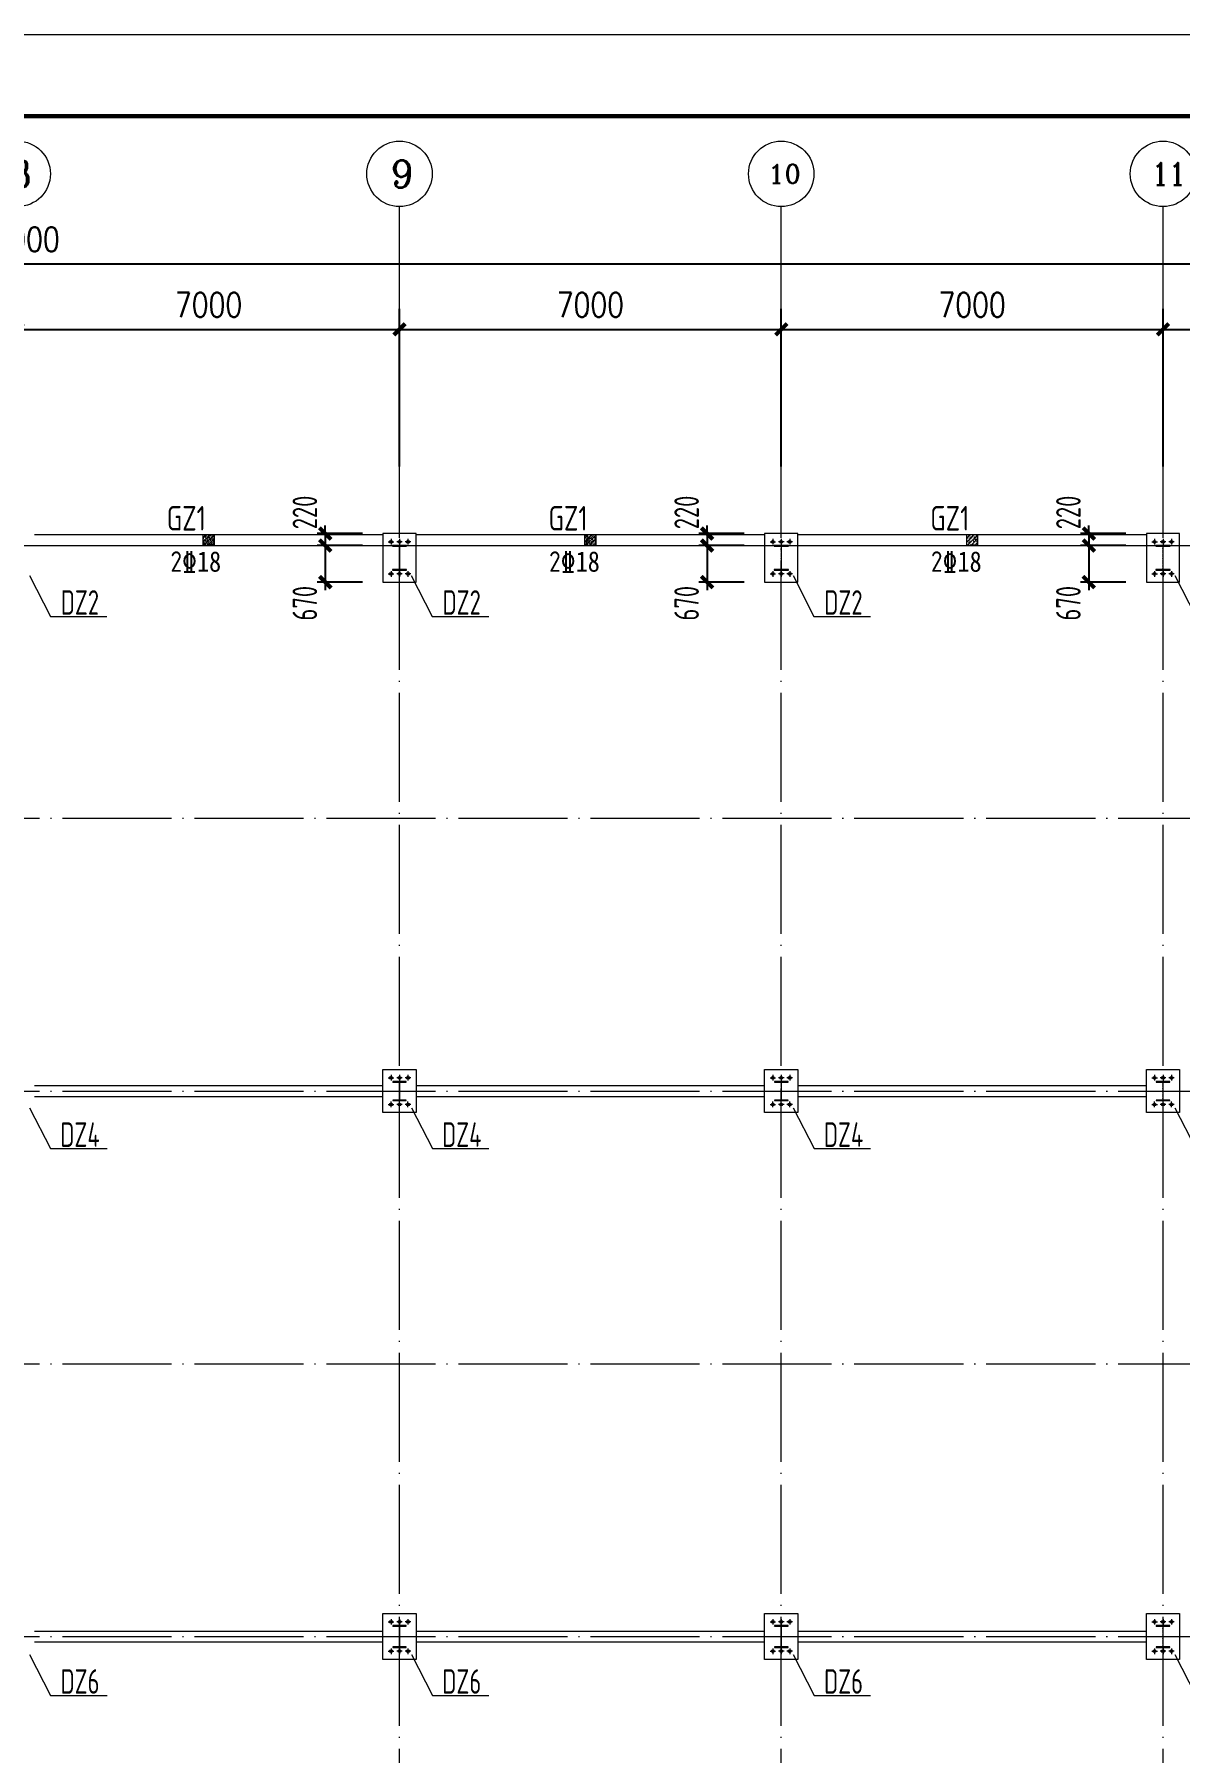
# Model space of a CAD drawing. Header units: millimetres. Extents: x 19781 to 898973, y -947928 to -267362.
# Drawn here: x 222047 to 243047, y -353190 to -321690 of the extents above; entities that cross this region are included whole.
import ezdxf
from ezdxf.enums import TextEntityAlignment as Align

# ---------------------------------------------------------------- set-up
doc = ezdxf.new("R2010")
doc.units = ezdxf.units.MM
doc.header["$LTSCALE"] = 100
doc.linetypes.add('CENTERX2', pattern=[101.599999, 63.5, -12.7, 12.7, -12.7])
doc.linetypes.add('DOTE', pattern=[2.42, 2, -0.2, 0.02, -0.2])
doc.layers.get('0').update_dxf_attribs({"lineweight": 18})
for name, color, linetype, lineweight in [('10', 7, 'Continuous', 18), ('1000', 2, 'Continuous', 18), ('11000', 4, 'Continuous', 18), ('AXIS', 3, 'Continuous', 18), ('AXIS_TEXT', 7, 'Continuous', 18), ('BORDER', 7, 'Continuous', 18), ('DIM', 3, 'Continuous', 18), ('DOTE', 1, 'DOTE', 18), ('HATCH', 254, 'Continuous', 18), ('HIDE_BEAMDIMMASS', 2, 'Continuous', 18), ('S_BEAM', 4, 'Continuous', 18), ('S_BEAMDIMLOCAL', 7, 'Continuous', 18), ('数字', 3, 'Continuous', 20), ('柱', 2, 'Continuous', 18), ('轴线', 1, 'CENTERX2', 13), ('钢柱', 4, 'Continuous', 20)]:
    doc.layers.add(name, color=color, linetype=linetype, lineweight=lineweight)
doc.styles.add('_TCH_AXIS', font='complex.shx', dxfattribs={"bigfont": 'gbcbig.shx'})
doc.styles.add('COMPLEX', font='complex.shx', dxfattribs={"bigfont": 'gbcbig.shx'})
doc.styles.add('dim_font', font='simplex.shx', dxfattribs={"width": 0.8, "bigfont": 'gbcbig.shx'})
doc.styles.get("Standard").update_dxf_attribs({"font": 'tssdeng.shx', "bigfont": 'hztxt.shx'})
doc.styles.add('TSSD_REIN', font='tssdeng.shx', dxfattribs={"width": 0.7, "bigfont": 'hztxt.shx'})
doc.dimstyles.new('DIMN150', dxfattribs={"dimscale": 1.5, "dimtxt": 300, "dimasz": 1, "dimexe": 250, "dimexo": 300, "dimgap": 150, "dimtad": 1, "dimdec": 0, "dimzin": 0, "dimdsep": 46, "dimtxsty": 'dim_font', "dimblk": '_CAXARROW', "dimcen": 0.09, "dimdle": 2, "dimclrt": 7, "dimadec": 0, "dimazin": 0, "dimtfac": 1, "dimtdec": 0, "dimtix": 1, "dimtmove": 2, "dimatfit": 3, "dimfxl": 1, "dimtolj": 1, "dimtzin": 0, "dimarcsym": 0})
doc.dimstyles.new('TSSD_100_100', dxfattribs={"dimtxt": 300, "dimasz": 100, "dimexe": 100, "dimexo": 250, "dimgap": 100, "dimtad": 1, "dimdec": 0, "dimzin": 0, "dimdsep": 46, "dimtxsty": 'TSSD_REIN', "dimblk": 'ARCHTICK', "dimcen": 0, "dimdle": 100, "dimclrt": 7, "dimadec": 0, "dimazin": 0, "dimtfac": 1, "dimtdec": 0, "dimtix": 1, "dimtmove": 2, "dimatfit": 3, "dimfxl": 1, "dimtolj": 1, "dimtzin": 0, "dimarcsym": 0})
pattern_1 = [(45, (0, 0), (-7.07106781, 7.07106781), []), (45, (0, 2.5), (-7.07106781, 7.07106781), [])]
pattern_2 = [(45, (0, 0), (-7.0710678, 7.0710678), []), (45, (0, 2.5), (-7.0710678, 7.0710678), [])]
pattern_3 = [(50, (0, 0), (-18.634971, 69.5466595), [7.5, -82.5]), (355, (0, 0), (26.726018, 71.667073), [6, -66]), (100.4514, (5.98, -0.52), (-78.641672, 43.76628), [6.374019, -70.114211]), (46.1842, (0, 20), (-20.948094, 105.948937), [11.25, -123.75]), (96.6356, (8.89, 18.62), (-113.332098, 73.354178), [9.56103, -105.1713]), (351.1842, (0, 20), (93.466195, 97.41186), [9, -99]), (21, (10, 15), (17.4183765, 69.861292), [7.5, -82.5]), (326, (10, 15), (58.119989, 49.724404), [6, -66]), (71.4514, (14.974, 11.645), (-47.563243, 76.40509), [6.374019, -70.114211]), (37.5, (0, 0), (1.2159855, 33.2893854), [0.01, -65.2, 0.01, -67, 0.01, -66.25]), (7.5, (0, 0), (26.3069537, 39.4411712), [0.01, -38.2, 0.01, -63.7, 0.01, -25.25]), (327.5, (-22.3, 0), (53.3822436, -2.2554872), [0.01, -25, 0.01, -78, 0.01, -103.5]), (317.5, (-32.3, 0), (58.318617, 10.010498), [0.01, -32.5, 0.01, -51.8, 0.01, -73.5]), (45, (0, 0), (-35.355339, 35.355339), [])]

# ---------------------------------------------------------------- blocks, each defined once
blk = doc.blocks.new('_DIMX')
blk.add_line((-150, 0), (150, 0))
blk.add_lwpolyline([(-70, -70, 50, 50, 0), (70, 70, 50, 50, 0)], format="xyseb")
blk = doc.blocks.new('*X441')
at = {"layer": 'AXIS', "color": 0, "lineweight": -2, "transparency": 16777216}
for p, q in [((221742, -329612), (221742, -326723)), ((228742, -329612), (228742, -326723)), ((221744, -327098), (228741, -327098))]:
    blk.add_line(p, q, dxfattribs=at)
at = {"layer": 'AXIS', "color": 0, "lineweight": -2, "transparency": 16777216, "xscale": 1.5, "yscale": 1.5, "zscale": 1.5, "rotation": 180}
blk.add_blockref('_DIMX', (221742, -327098), dxfattribs=at)
at = {"layer": 'AXIS', "color": 0, "lineweight": -2, "transparency": 16777216, "xscale": 1.5, "yscale": 1.5, "zscale": 1.5}
blk.add_blockref('_DIMX', (228742, -327098), dxfattribs=at)
at = {"layer": 'AXIS', "color": 7, "transparency": 16777216, "insert": (225242, -326648), "char_height": 450, "width": 3805.71, "attachment_point": 5, "style": 'dim_font'}
blk.add_mtext('7000', dxfattribs=at)
blk = doc.blocks.new('_CAXARROW')
blk.add_hatch(color=0).paths.add_polyline_path([(0, 0), (-1, 0.125), (-1, -0.125)], flags=0)
blk = doc.blocks.new('*X442')
at = {"layer": 'AXIS', "color": 0, "lineweight": -2, "transparency": 16777216}
for p, q in [((228742, -329612), (228742, -326723)), ((235742, -329612), (235742, -326723)), ((228744, -327098), (235741, -327098))]:
    blk.add_line(p, q, dxfattribs=at)
at = {"layer": 'AXIS', "color": 0, "lineweight": -2, "transparency": 16777216, "xscale": 1.5, "yscale": 1.5, "zscale": 1.5, "rotation": 180}
blk.add_blockref('_DIMX', (228742, -327098), dxfattribs=at)
at = {"layer": 'AXIS', "color": 0, "lineweight": -2, "transparency": 16777216, "xscale": 1.5, "yscale": 1.5, "zscale": 1.5}
blk.add_blockref('_DIMX', (235742, -327098), dxfattribs=at)
at = {"layer": 'AXIS', "color": 7, "transparency": 16777216, "insert": (232242, -326648), "char_height": 450, "width": 3805.71, "attachment_point": 5, "style": 'dim_font'}
blk.add_mtext('7000', dxfattribs=at)
blk = doc.blocks.new('*X443')
at = {"layer": 'AXIS', "color": 0, "lineweight": -2, "transparency": 16777216}
for p, q in [((235742, -329612), (235742, -326723)), ((242742, -329612), (242742, -326723)), ((235744, -327098), (242741, -327098))]:
    blk.add_line(p, q, dxfattribs=at)
at = {"layer": 'AXIS', "color": 0, "lineweight": -2, "transparency": 16777216, "xscale": 1.5, "yscale": 1.5, "zscale": 1.5, "rotation": 180}
blk.add_blockref('_DIMX', (235742, -327098), dxfattribs=at)
at = {"layer": 'AXIS', "color": 0, "lineweight": -2, "transparency": 16777216, "xscale": 1.5, "yscale": 1.5, "zscale": 1.5}
blk.add_blockref('_DIMX', (242742, -327098), dxfattribs=at)
at = {"layer": 'AXIS', "color": 7, "transparency": 16777216, "insert": (239242, -326648), "char_height": 450, "width": 3805.71, "attachment_point": 5, "style": 'dim_font'}
blk.add_mtext('7000', dxfattribs=at)
blk = doc.blocks.new('*X444')
at = {"layer": 'AXIS', "color": 0, "lineweight": -2, "transparency": 16777216}
for p, q in [((242742, -329612), (242742, -326723)), ((249742, -329612), (249742, -326723)), ((242744, -327098), (249741, -327098))]:
    blk.add_line(p, q, dxfattribs=at)
at = {"layer": 'AXIS', "color": 0, "lineweight": -2, "transparency": 16777216, "xscale": 1.5, "yscale": 1.5, "zscale": 1.5, "rotation": 180}
blk.add_blockref('_DIMX', (242742, -327098), dxfattribs=at)
at = {"layer": 'AXIS', "color": 0, "lineweight": -2, "transparency": 16777216, "xscale": 1.5, "yscale": 1.5, "zscale": 1.5}
blk.add_blockref('_DIMX', (249742, -327098), dxfattribs=at)
at = {"layer": 'AXIS', "color": 7, "transparency": 16777216, "insert": (246242, -326648), "char_height": 450, "width": 3805.71, "attachment_point": 5, "style": 'dim_font'}
blk.add_mtext('7000', dxfattribs=at)
blk = doc.blocks.new('_AXISO')
blk.add_circle((0, 0), 0.5)
at = {"layer": 'AXIS_TEXT', "style": 'COMPLEX', "width": 1.04167}
blk.add_attdef('A', (-0.25, -0.28), '', height=0.56, dxfattribs=at)
blk = doc.blocks.new('*X449')
at = {"layer": 'AXIS', "color": 0, "lineweight": -2, "transparency": 16777216}
for p, q in [((172742, -329312), (172742, -325523)), ((270742, -329312), (270742, -325523)), ((172744, -325898), (270741, -325898))]:
    blk.add_line(p, q, dxfattribs=at)
at = {"layer": 'AXIS', "color": 0, "lineweight": -2, "transparency": 16777216, "xscale": 1.5, "yscale": 1.5, "zscale": 1.5, "rotation": 180}
blk.add_blockref('_DIMX', (172742, -325898), dxfattribs=at)
at = {"layer": 'AXIS', "color": 0, "lineweight": -2, "transparency": 16777216, "xscale": 1.5, "yscale": 1.5, "zscale": 1.5}
blk.add_blockref('_DIMX', (270742, -325898), dxfattribs=at)
at = {"layer": 'AXIS', "color": 7, "transparency": 16777216, "insert": (221742, -325448), "char_height": 450, "width": 4834.29, "attachment_point": 5, "style": 'dim_font'}
blk.add_mtext('98000', dxfattribs=at)
blk = doc.blocks.new('_ArchTick_0')
at = {"color": 0, "linetype": 'ByBlock'}
blk.add_lwpolyline([(-0.71, -0.71, 0.5, 0.5, 0), (0.71, 0.71, 0.5, 0.5, 0)], format="xyseb", dxfattribs=at)
blk = doc.blocks.new('*X976')
at = {"layer": 'DIM', "color": 0, "lineweight": -2, "ltscale": 100, "transparency": 16777216}
for p, q in [((228062, -331062), (227232, -331062)), ((227382, -330912), (227382, -331882)), ((228062, -331732), (227232, -331732))]:
    blk.add_line(p, q, dxfattribs=at)
at = {"layer": 'DIM', "color": 0, "lineweight": -2, "ltscale": 100, "transparency": 16777216, "xscale": 150, "yscale": 150, "zscale": 150}
for p, rotation in [((227382, -331062), 90), ((227382, -331732), 270)]:
    blk.add_blockref('_ArchTick_0', p, dxfattribs=dict(at, rotation=rotation))
at = {"layer": 'DIM', "color": 7, "ltscale": 100, "transparency": 16777216, "insert": (227007, -332119), "char_height": 450, "width": 2385, "attachment_point": 5, "rotation": 90, "style": 'TSSD_REIN'}
blk.add_mtext('670', dxfattribs=at)
blk = doc.blocks.new('_ARCHTICK')
at = {"color": 0, "linetype": 'ByBlock', "const_width": 0.5}
blk.add_lwpolyline([(-0.5, -0.5), (0.5, 0.5)], dxfattribs=at)
blk = doc.blocks.new('*X977')
at = {"layer": 'DIM', "color": 0, "lineweight": -2, "ltscale": 100, "transparency": 16777216}
for p, q in [((227382, -330842), (227382, -330692)), ((228062, -330842), (227232, -330842)), ((228062, -331062), (227232, -331062)), ((227382, -330842), (227382, -331062)), ((227382, -331062), (227382, -331212))]:
    blk.add_line(p, q, dxfattribs=at)
at = {"layer": 'DIM', "color": 0, "lineweight": -2, "ltscale": 100, "transparency": 16777216, "xscale": 150, "yscale": 150, "zscale": 150}
for p, rotation in [((227382, -330842), 270), ((227382, -331062), 90)]:
    blk.add_blockref('_ArchTick_0', p, dxfattribs=dict(at, rotation=rotation))
at = {"layer": 'DIM', "color": 7, "ltscale": 100, "transparency": 16777216, "insert": (227007, -330455), "char_height": 450, "width": 2430, "attachment_point": 5, "rotation": 90, "style": 'TSSD_REIN'}
blk.add_mtext('220', dxfattribs=at)
blk = doc.blocks.new('*X980')
at = {"layer": 'DIM', "color": 0, "lineweight": -2, "ltscale": 100, "transparency": 16777216}
for p, q in [((235062, -331062), (234232, -331062)), ((234382, -330912), (234382, -331882)), ((235062, -331732), (234232, -331732))]:
    blk.add_line(p, q, dxfattribs=at)
at = {"layer": 'DIM', "color": 0, "lineweight": -2, "ltscale": 100, "transparency": 16777216, "xscale": 150, "yscale": 150, "zscale": 150}
for p, rotation in [((234382, -331062), 90), ((234382, -331732), 270)]:
    blk.add_blockref('_ArchTick_0', p, dxfattribs=dict(at, rotation=rotation))
at = {"layer": 'DIM', "color": 7, "ltscale": 100, "transparency": 16777216, "insert": (234007, -332119), "char_height": 450, "width": 2385, "attachment_point": 5, "rotation": 90, "style": 'TSSD_REIN'}
blk.add_mtext('670', dxfattribs=at)
blk = doc.blocks.new('*X981')
at = {"layer": 'DIM', "color": 0, "lineweight": -2, "ltscale": 100, "transparency": 16777216}
for p, q in [((234382, -330842), (234382, -330692)), ((235062, -330842), (234232, -330842)), ((235062, -331062), (234232, -331062)), ((234382, -330842), (234382, -331062)), ((234382, -331062), (234382, -331212))]:
    blk.add_line(p, q, dxfattribs=at)
at = {"layer": 'DIM', "color": 0, "lineweight": -2, "ltscale": 100, "transparency": 16777216, "xscale": 150, "yscale": 150, "zscale": 150}
for p, rotation in [((234382, -330842), 270), ((234382, -331062), 90)]:
    blk.add_blockref('_ArchTick_0', p, dxfattribs=dict(at, rotation=rotation))
at = {"layer": 'DIM', "color": 7, "ltscale": 100, "transparency": 16777216, "insert": (234007, -330455), "char_height": 450, "width": 2430, "attachment_point": 5, "rotation": 90, "style": 'TSSD_REIN'}
blk.add_mtext('220', dxfattribs=at)
blk = doc.blocks.new('*X984')
at = {"layer": 'DIM', "color": 0, "lineweight": -2, "ltscale": 100, "transparency": 16777216}
for p, q in [((242062, -331062), (241232, -331062)), ((241382, -330912), (241382, -331882)), ((242062, -331732), (241232, -331732))]:
    blk.add_line(p, q, dxfattribs=at)
at = {"layer": 'DIM', "color": 0, "lineweight": -2, "ltscale": 100, "transparency": 16777216, "xscale": 150, "yscale": 150, "zscale": 150}
for p, rotation in [((241382, -331062), 90), ((241382, -331732), 270)]:
    blk.add_blockref('_ArchTick_0', p, dxfattribs=dict(at, rotation=rotation))
at = {"layer": 'DIM', "color": 7, "ltscale": 100, "transparency": 16777216, "insert": (241007, -332119), "char_height": 450, "width": 2385, "attachment_point": 5, "rotation": 90, "style": 'TSSD_REIN'}
blk.add_mtext('670', dxfattribs=at)
blk = doc.blocks.new('*X985')
at = {"layer": 'DIM', "color": 0, "lineweight": -2, "ltscale": 100, "transparency": 16777216}
for p, q in [((241382, -330842), (241382, -330692)), ((242062, -330842), (241232, -330842)), ((242062, -331062), (241232, -331062)), ((241382, -330842), (241382, -331062)), ((241382, -331062), (241382, -331212))]:
    blk.add_line(p, q, dxfattribs=at)
at = {"layer": 'DIM', "color": 0, "lineweight": -2, "ltscale": 100, "transparency": 16777216, "xscale": 150, "yscale": 150, "zscale": 150}
for p, rotation in [((241382, -330842), 270), ((241382, -331062), 90)]:
    blk.add_blockref('_ArchTick_0', p, dxfattribs=dict(at, rotation=rotation))
at = {"layer": 'DIM', "color": 7, "ltscale": 100, "transparency": 16777216, "insert": (241007, -330455), "char_height": 450, "width": 2430, "attachment_point": 5, "rotation": 90, "style": 'TSSD_REIN'}
blk.add_mtext('220', dxfattribs=at)

msp = doc.modelspace()

# ---------------------------------------------------------------- hatches: boundary and pattern name
h = msp.add_hatch(color=256)
edge = h.paths.add_edge_path(flags=0)
edge.add_arc((228587, -330992), 26, 0, 360)
h = msp.add_hatch(color=256)
edge = h.paths.add_edge_path(flags=0)
edge.add_arc((228742, -330992), 26, 0, 360)
h = msp.add_hatch(color=256)
edge = h.paths.add_edge_path(flags=0)
edge.add_arc((228897, -330992), 26, 0, 360)
h = msp.add_hatch(color=256)
edge = h.paths.add_edge_path(flags=0)
edge.add_arc((235587, -330992), 26, 0, 360)
h = msp.add_hatch(color=256)
edge = h.paths.add_edge_path(flags=0)
edge.add_arc((235742, -330992), 26, 0, 360)
h = msp.add_hatch(color=256)
edge = h.paths.add_edge_path(flags=0)
edge.add_arc((235897, -330992), 26, 0, 360)
h = msp.add_hatch(color=256)
edge = h.paths.add_edge_path(flags=0)
edge.add_arc((242587, -330992), 26, 0, 360)
h = msp.add_hatch(color=256)
edge = h.paths.add_edge_path(flags=0)
edge.add_arc((242742, -330992), 26, 0, 360)
h = msp.add_hatch(color=256)
edge = h.paths.add_edge_path(flags=0)
edge.add_arc((242897, -330992), 26, 0, 360)
h = msp.add_hatch(color=256)
edge = h.paths.add_edge_path(flags=0)
edge.add_arc((228587, -331582), 26, 0, 360)
h = msp.add_hatch(color=256)
edge = h.paths.add_edge_path(flags=0)
edge.add_arc((228742, -331582), 26, 0, 360)
h = msp.add_hatch(color=256)
edge = h.paths.add_edge_path(flags=0)
edge.add_arc((228897, -331582), 26, 0, 360)
h = msp.add_hatch(color=256)
edge = h.paths.add_edge_path(flags=0)
edge.add_arc((235587, -331582), 26, 0, 360)
h = msp.add_hatch(color=256)
edge = h.paths.add_edge_path(flags=0)
edge.add_arc((235742, -331582), 26, 0, 360)
h = msp.add_hatch(color=256)
edge = h.paths.add_edge_path(flags=0)
edge.add_arc((235897, -331582), 26, 0, 360)
h = msp.add_hatch(color=256)
edge = h.paths.add_edge_path(flags=0)
edge.add_arc((242587, -331582), 26, 0, 360)
h = msp.add_hatch(color=256)
edge = h.paths.add_edge_path(flags=0)
edge.add_arc((242742, -331582), 26, 0, 360)
h = msp.add_hatch(color=256)
edge = h.paths.add_edge_path(flags=0)
edge.add_arc((242897, -331582), 26, 0, 360)
h = msp.add_hatch(color=256)
edge = h.paths.add_edge_path(flags=0)
edge.add_arc((228587, -340817), 26, 0, 360)
h = msp.add_hatch(color=256)
edge = h.paths.add_edge_path(flags=0)
edge.add_arc((228742, -340817), 26, 0, 360)
h = msp.add_hatch(color=256)
edge = h.paths.add_edge_path(flags=0)
edge.add_arc((228897, -340817), 26, 0, 360)
h = msp.add_hatch(color=256)
edge = h.paths.add_edge_path(flags=0)
edge.add_arc((235587, -340817), 26, 0, 360)
h = msp.add_hatch(color=256)
edge = h.paths.add_edge_path(flags=0)
edge.add_arc((235742, -340817), 26, 0, 360)
h = msp.add_hatch(color=256)
edge = h.paths.add_edge_path(flags=0)
edge.add_arc((235897, -340817), 26, 0, 360)
h = msp.add_hatch(color=256)
edge = h.paths.add_edge_path(flags=0)
edge.add_arc((242587, -340817), 26, 0, 360)
h = msp.add_hatch(color=256)
edge = h.paths.add_edge_path(flags=0)
edge.add_arc((242742, -340817), 26, 0, 360)
h = msp.add_hatch(color=256)
edge = h.paths.add_edge_path(flags=0)
edge.add_arc((242897, -340817), 26, 0, 360)
h = msp.add_hatch(color=256)
edge = h.paths.add_edge_path(flags=0)
edge.add_arc((228587, -341307), 26, 0, 360)
h = msp.add_hatch(color=256)
edge = h.paths.add_edge_path(flags=0)
edge.add_arc((228742, -341307), 26, 0, 360)
h = msp.add_hatch(color=256)
edge = h.paths.add_edge_path(flags=0)
edge.add_arc((228897, -341307), 26, 0, 360)
h = msp.add_hatch(color=256)
edge = h.paths.add_edge_path(flags=0)
edge.add_arc((235587, -341307), 26, 0, 360)
h = msp.add_hatch(color=256)
edge = h.paths.add_edge_path(flags=0)
edge.add_arc((235742, -341307), 26, 0, 360)
h = msp.add_hatch(color=256)
edge = h.paths.add_edge_path(flags=0)
edge.add_arc((235897, -341307), 26, 0, 360)
h = msp.add_hatch(color=256)
edge = h.paths.add_edge_path(flags=0)
edge.add_arc((242587, -341307), 26, 0, 360)
h = msp.add_hatch(color=256)
edge = h.paths.add_edge_path(flags=0)
edge.add_arc((242742, -341307), 26, 0, 360)
h = msp.add_hatch(color=256)
edge = h.paths.add_edge_path(flags=0)
edge.add_arc((242897, -341307), 26, 0, 360)
h = msp.add_hatch(color=256)
edge = h.paths.add_edge_path(flags=0)
edge.add_arc((228587, -350792), 26, 0, 360)
h = msp.add_hatch(color=256)
edge = h.paths.add_edge_path(flags=0)
edge.add_arc((228742, -350792), 26, 0, 360)
h = msp.add_hatch(color=256)
edge = h.paths.add_edge_path(flags=0)
edge.add_arc((228897, -350792), 26, 0, 360)
h = msp.add_hatch(color=256)
edge = h.paths.add_edge_path(flags=0)
edge.add_arc((235587, -350792), 26, 0, 360)
h = msp.add_hatch(color=256)
edge = h.paths.add_edge_path(flags=0)
edge.add_arc((235742, -350792), 26, 0, 360)
h = msp.add_hatch(color=256)
edge = h.paths.add_edge_path(flags=0)
edge.add_arc((235897, -350792), 26, 0, 360)
h = msp.add_hatch(color=256)
edge = h.paths.add_edge_path(flags=0)
edge.add_arc((242587, -350792), 26, 0, 360)
h = msp.add_hatch(color=256)
edge = h.paths.add_edge_path(flags=0)
edge.add_arc((242742, -350792), 26, 0, 360)
h = msp.add_hatch(color=256)
edge = h.paths.add_edge_path(flags=0)
edge.add_arc((242897, -350792), 26, 0, 360)
h = msp.add_hatch(color=256)
edge = h.paths.add_edge_path(flags=0)
edge.add_arc((228587, -351332), 26, 0, 360)
h = msp.add_hatch(color=256)
edge = h.paths.add_edge_path(flags=0)
edge.add_arc((228742, -351332), 26, 0, 360)
h = msp.add_hatch(color=256)
edge = h.paths.add_edge_path(flags=0)
edge.add_arc((228897, -351332), 26, 0, 360)
h = msp.add_hatch(color=256)
edge = h.paths.add_edge_path(flags=0)
edge.add_arc((235587, -351332), 26, 0, 360)
h = msp.add_hatch(color=256)
edge = h.paths.add_edge_path(flags=0)
edge.add_arc((235742, -351332), 26, 0, 360)
h = msp.add_hatch(color=256)
edge = h.paths.add_edge_path(flags=0)
edge.add_arc((235897, -351332), 26, 0, 360)
h = msp.add_hatch(color=256)
edge = h.paths.add_edge_path(flags=0)
edge.add_arc((242587, -351332), 26, 0, 360)
h = msp.add_hatch(color=256)
edge = h.paths.add_edge_path(flags=0)
edge.add_arc((242742, -351332), 26, 0, 360)
h = msp.add_hatch(color=256)
edge = h.paths.add_edge_path(flags=0)
edge.add_arc((242897, -351332), 26, 0, 360)
at = {"layer": '10', "ltscale": 100}
h = msp.add_hatch(dxfattribs=at)
h.set_pattern_fill('金属', color=256, style=0, pattern_type=0)
h.set_pattern_definition(pattern_1)
h.paths.add_polyline_path([(228746, -331074), (228872, -331074), (228872, -331062), (228612, -331062), (228612, -331074), (228738, -331074), (228738, -331500), (228612, -331500), (228612, -331512), (228872, -331512), (228872, -331500), (228746, -331500)], flags=0)
h = msp.add_hatch(dxfattribs=at)
h.set_pattern_fill('金属', color=256, style=0, pattern_type=0)
h.set_pattern_definition(pattern_1)
h.paths.add_polyline_path([(235746, -331074), (235872, -331074), (235872, -331062), (235612, -331062), (235612, -331074), (235738, -331074), (235738, -331500), (235612, -331500), (235612, -331512), (235872, -331512), (235872, -331500), (235746, -331500)], flags=0)
h = msp.add_hatch(dxfattribs=at)
h.set_pattern_fill('金属', color=256, style=0, pattern_type=0)
h.set_pattern_definition(pattern_1)
h.paths.add_polyline_path([(242746, -331074), (242872, -331074), (242872, -331062), (242612, -331062), (242612, -331074), (242738, -331074), (242738, -331500), (242612, -331500), (242612, -331512), (242872, -331512), (242872, -331500), (242746, -331500)], flags=0)
h = msp.add_hatch(dxfattribs=at)
h.set_pattern_fill('金属', color=256, style=0, pattern_type=0)
h.set_pattern_definition(pattern_2)
h.paths.add_polyline_path([(228746, -340897), (228867, -340897), (228867, -340887), (228617, -340887), (228617, -340897), (228738, -340897), (228738, -341227), (228617, -341227), (228617, -341237), (228867, -341237), (228867, -341227), (228746, -341227)], flags=0)
h = msp.add_hatch(dxfattribs=at)
h.set_pattern_fill('金属', color=256, style=0, pattern_type=0)
h.set_pattern_definition(pattern_2)
h.paths.add_polyline_path([(235746, -340897), (235867, -340897), (235867, -340887), (235617, -340887), (235617, -340897), (235738, -340897), (235738, -341227), (235617, -341227), (235617, -341237), (235867, -341237), (235867, -341227), (235746, -341227)], flags=0)
h = msp.add_hatch(dxfattribs=at)
h.set_pattern_fill('金属', color=256, style=0, pattern_type=0)
h.set_pattern_definition(pattern_2)
h.paths.add_polyline_path([(242746, -340897), (242867, -340897), (242867, -340887), (242617, -340887), (242617, -340897), (242738, -340897), (242738, -341227), (242617, -341227), (242617, -341237), (242867, -341237), (242867, -341227), (242746, -341227)], flags=0)
h = msp.add_hatch(dxfattribs=at)
h.set_pattern_fill('金属', color=256, style=0, pattern_type=0)
h.set_pattern_definition(pattern_1)
h.paths.add_polyline_path([(228746, -350874), (228867, -350874), (228867, -350862), (228617, -350862), (228617, -350874), (228738, -350874), (228738, -351250), (228617, -351250), (228617, -351262), (228867, -351262), (228867, -351250), (228746, -351250)], flags=0)
h = msp.add_hatch(dxfattribs=at)
h.set_pattern_fill('金属', color=256, style=0, pattern_type=0)
h.set_pattern_definition(pattern_1)
h.paths.add_polyline_path([(235746, -350874), (235867, -350874), (235867, -350862), (235617, -350862), (235617, -350874), (235738, -350874), (235738, -351250), (235617, -351250), (235617, -351262), (235867, -351262), (235867, -351250), (235746, -351250)], flags=0)
h = msp.add_hatch(dxfattribs=at)
h.set_pattern_fill('金属', color=256, style=0, pattern_type=0)
h.set_pattern_definition(pattern_1)
h.paths.add_polyline_path([(242746, -350874), (242867, -350874), (242867, -350862), (242617, -350862), (242617, -350874), (242738, -350874), (242738, -351250), (242617, -351250), (242617, -351262), (242867, -351262), (242867, -351250), (242746, -351250)], flags=0)
at = {"layer": 'HATCH', "ltscale": 100}
h = msp.add_hatch(dxfattribs=at)
h.set_pattern_fill('ARMORED', color=256, style=0, pattern_type=0)
h.set_pattern_definition([(50, (0, 0), (-18.634971, 69.5466595), [7.5, -82.5]), (355, (0, 0), (26.726018, 71.667073), [6, -66]), (100.4514, (5.98, -0.52), (-78.641672, 43.76628), [6.374019, -70.114211]), (46.1842, (0, 20), (-20.948094, 105.948937), [11.25, -123.75]), (96.6356, (8.89, 18.62), (-113.332098, 73.354178), [9.56103, -105.1713]), (351.1842, (0, 20), (93.466195, 97.41186), [9, -99]), (21, (10, 15), (17.4183765, 69.861292), [7.5, -82.5]), (326, (10, 15), (58.119989, 49.724404), [6, -66]), (71.4514, (14.974, 11.645), (-47.563243, 76.40509), [6.374019, -70.114211]), (37.5, (0, 0), (1.2159855, 33.2893854), [0.01, -65.2, 0.01, -67, 0.01, -66.25]), (7.5, (0, 0), (26.3069537, 39.4411712), [0.01, -38.2, 0.01, -63.7, 0.01, -25.25]), (327.5, (-22.3, 0), (53.3822436, -2.2554872), [0.01, -25, 0.01, -78, 0.01, -103.5]), (317.5, (-32.3, 0), (58.318617, 10.010498), [0.01, -32.5, 0.01, -51.8, 0.01, -73.5]), (45, (0, 0), (-35.355339, 35.355339), [])])
h.paths.add_polyline_path([(225342, -330862), (225342, -331062), (225142, -331062), (225142, -330862)], flags=0)
h = msp.add_hatch(dxfattribs=at)
h.set_pattern_fill('ARMORED', color=256, style=0, pattern_type=0)
h.set_pattern_definition(pattern_3)
h.paths.add_polyline_path([(232342, -330862), (232342, -331062), (232142, -331062), (232142, -330862)], flags=0)
h = msp.add_hatch(dxfattribs=at)
h.set_pattern_fill('ARMORED', color=256, style=0, pattern_type=0)
h.set_pattern_definition(pattern_3)
h.paths.add_polyline_path([(239342, -330862), (239342, -331062), (239142, -331062), (239142, -330862)], flags=0)

# ---------------------------------------------------------------- linework, layer by layer
at = {"layer": '1000', "ltscale": 100}
for points in [[(229047, -330842), (228437, -330842), (228437, -331732), (229047, -331732)], [(236047, -330842), (235437, -330842), (235437, -331732), (236047, -331732)], [(243047, -330842), (242437, -330842), (242437, -331732), (243047, -331732)], [(228437, -341457), (228437, -340667), (229047, -340667), (229047, -341457)], [(235437, -341457), (235437, -340667), (236047, -340667), (236047, -341457)], [(242437, -341457), (242437, -340667), (243047, -340667), (243047, -341457)], [(228437, -350642), (229047, -350642), (229047, -351482), (228437, -351482)], [(235437, -350642), (236047, -350642), (236047, -351482), (235437, -351482)], [(242437, -350642), (243047, -350642), (243047, -351482), (242437, -351482)]]:
    msp.add_lwpolyline(points, close=True, dxfattribs=at)
at = {"layer": '11000'}
for centre in [(228587, -330992), (228742, -330992), (228897, -330992), (235587, -330992), (235742, -330992), (235897, -330992), (242587, -330992), (242742, -330992), (242897, -330992), (228587, -331582), (228742, -331582), (228897, -331582), (235587, -331582), (235742, -331582), (235897, -331582), (242587, -331582), (242742, -331582), (242897, -331582), (228587, -340817), (228742, -340817), (228897, -340817), (235587, -340817), (235742, -340817), (235897, -340817), (242587, -340817), (242742, -340817), (242897, -340817), (228587, -341307), (228742, -341307), (228897, -341307), (235587, -341307), (235742, -341307), (235897, -341307), (242587, -341307), (242742, -341307), (242897, -341307), (228587, -350792), (228742, -350792), (228897, -350792), (235587, -350792), (235742, -350792), (235897, -350792), (242587, -350792), (242742, -350792), (242897, -350792), (228587, -351332), (228742, -351332), (228897, -351332), (235587, -351332), (235742, -351332), (235897, -351332), (242587, -351332), (242742, -351332), (242897, -351332)]:
    msp.add_circle(centre, 26, dxfattribs=at)
at = {"layer": 'AXIS'}
for p, q in [((228742, -330062), (228742, -324848)), ((235742, -330062), (235742, -324848)), ((242742, -330062), (242742, -324848))]:
    msp.add_line(p, q, dxfattribs=at)
at = {"layer": 'BORDER'}
msp.add_lwpolyline([(157416.79, -384690.47), (157416.79, -321690.47), (291066.79, -321690.47), (291066.79, -384690.47)], close=True, dxfattribs=at)
msp.add_lwpolyline([(161166.79, -383190.47, 75, 75, 0), (161166.79, -323190.47, 75, 75, 0), (289566.79, -323190.47, 75, 75, 0), (289566.79, -383190.47, 75, 75, 0)], format="xyseb", close=True, dxfattribs=at)
at = {"layer": 'DOTE', "linetype": 'DOTE', "ltscale": 10}
for p, q in [((228742, -372062), (228742, -330062)), ((235742, -372062), (235742, -330062)), ((242742, -372062), (242742, -330062)), ((171742, -331062), (271742, -331062)), ((171742, -336062), (271742, -336062)), ((171742, -341062), (271742, -341062)), ((171742, -346062), (271742, -346062)), ((171742, -351062), (271742, -351062))]:
    msp.add_line(p, q, dxfattribs=at)
at = {"layer": 'S_BEAM'}
for p, q in [((222047.01, -330862), (228437.01, -330862)), ((222047.01, -331062), (228437.01, -331062)), ((229047.01, -330862), (235437.01, -330862)), ((229047.01, -331062), (235437.01, -331062)), ((236047.01, -330862), (242437.01, -330862)), ((236047.01, -331062), (242437.01, -331062)), ((222047.01, -340962), (228437.01, -340962)), ((229047.01, -340962), (235437.01, -340962)), ((236047.01, -340962), (242437.01, -340962)), ((222047.01, -341162), (228437.01, -341162)), ((229047.01, -341162), (235437.01, -341162)), ((236047.01, -341162), (242437.01, -341162)), ((222047.01, -350962), (228437.01, -350962)), ((222047.01, -351162), (228437.01, -351162)), ((229047.01, -350962), (235437.01, -350962)), ((229047.01, -351162), (235437.01, -351162)), ((236047.01, -350962), (242437.01, -350962)), ((236047.01, -351162), (242437.01, -351162))]:
    msp.add_line(p, q, dxfattribs=at)
at = {"layer": '数字', "ltscale": 100}
for p, q in [((221958, -331613), (222342.43, -332361.58)), ((228958, -331613), (229342.43, -332361.58)), ((235958, -331613), (236342.43, -332361.58)), ((242958, -331613), (243342.43, -332361.58)), ((222342.43, -332361.58), (223378, -332361.58)), ((229342.43, -332361.58), (230378, -332361.58)), ((236342.43, -332361.58), (237378, -332361.58)), ((221960, -341369), (222344.43, -342117.58)), ((228960, -341369), (229344.43, -342117.58)), ((235960, -341369), (236344.43, -342117.58)), ((242960, -341369), (243344.43, -342117.58)), ((222344.43, -342117.58), (223380, -342117.58)), ((229344.43, -342117.58), (230380, -342117.58)), ((236344.43, -342117.58), (237380, -342117.58)), ((221960, -351394), (222344.43, -352142.58)), ((228960, -351394), (229344.43, -352142.58)), ((235960, -351394), (236344.43, -352142.58)), ((242960, -351394), (243344.43, -352142.58)), ((222344.43, -352142.58), (223380, -352142.58)), ((229344.43, -352142.58), (230380, -352142.58)), ((236344.43, -352142.58), (237380, -352142.58))]:
    msp.add_line(p, q, dxfattribs=at)
at = {"layer": '柱'}
for points in [[(225342, -330862), (225342, -331062), (225142, -331062), (225142, -330862)], [(232342, -330862), (232342, -331062), (232142, -331062), (232142, -330862)], [(239342, -330862), (239342, -331062), (239142, -331062), (239142, -330862)]]:
    msp.add_lwpolyline(points, close=True, dxfattribs=at)
at = {"layer": '轴线'}
for p, q in [((228536, -330992), (228638, -330992)), ((228587, -330941), (228587, -331043)), ((228793, -330992), (228691, -330992)), ((228742, -330941), (228742, -331043)), ((228948, -330992), (228846, -330992)), ((228897, -330941), (228897, -331043)), ((235536, -330992), (235638, -330992)), ((235587, -330941), (235587, -331043)), ((235793, -330992), (235691, -330992)), ((235742, -330941), (235742, -331043)), ((235948, -330992), (235846, -330992)), ((235897, -330941), (235897, -331043)), ((242536, -330992), (242638, -330992)), ((242587, -330941), (242587, -331043)), ((242793, -330992), (242691, -330992)), ((242742, -330941), (242742, -331043)), ((242948, -330992), (242846, -330992)), ((242897, -330941), (242897, -331043)), ((228536, -331582), (228638, -331582)), ((228587, -331531), (228587, -331633)), ((228793, -331582), (228691, -331582)), ((228742, -331531), (228742, -331633)), ((228948, -331582), (228846, -331582)), ((228897, -331531), (228897, -331633)), ((235536, -331582), (235638, -331582)), ((235587, -331531), (235587, -331633)), ((235793, -331582), (235691, -331582)), ((235742, -331531), (235742, -331633)), ((235948, -331582), (235846, -331582)), ((235897, -331531), (235897, -331633)), ((242536, -331582), (242638, -331582)), ((242587, -331531), (242587, -331633)), ((242793, -331582), (242691, -331582)), ((242742, -331531), (242742, -331633)), ((242948, -331582), (242846, -331582)), ((242897, -331531), (242897, -331633)), ((228536, -340817), (228638, -340817)), ((228587, -340766), (228587, -340868)), ((228793, -340817), (228691, -340817)), ((228742, -340766), (228742, -340868)), ((228948, -340817), (228846, -340817)), ((228897, -340766), (228897, -340868)), ((235536, -340817), (235638, -340817)), ((235587, -340766), (235587, -340868)), ((235793, -340817), (235691, -340817)), ((235742, -340766), (235742, -340868)), ((235948, -340817), (235846, -340817)), ((235897, -340766), (235897, -340868)), ((242536, -340817), (242638, -340817)), ((242587, -340766), (242587, -340868)), ((242793, -340817), (242691, -340817)), ((242742, -340766), (242742, -340868)), ((242948, -340817), (242846, -340817)), ((242897, -340766), (242897, -340868)), ((228536, -341307), (228638, -341307)), ((228587, -341358), (228587, -341256)), ((228793, -341307), (228691, -341307)), ((228742, -341358), (228742, -341256)), ((228948, -341307), (228846, -341307)), ((228897, -341358), (228897, -341256)), ((235536, -341307), (235638, -341307)), ((235587, -341358), (235587, -341256)), ((235793, -341307), (235691, -341307)), ((235742, -341358), (235742, -341256)), ((235948, -341307), (235846, -341307)), ((235897, -341358), (235897, -341256)), ((242536, -341307), (242638, -341307)), ((242587, -341358), (242587, -341256)), ((242793, -341307), (242691, -341307)), ((242742, -341358), (242742, -341256)), ((242948, -341307), (242846, -341307)), ((242897, -341358), (242897, -341256)), ((228536, -350792), (228638, -350792)), ((228587, -350741), (228587, -350843)), ((228793, -350792), (228691, -350792)), ((228742, -350741), (228742, -350843)), ((228948, -350792), (228846, -350792)), ((228897, -350741), (228897, -350843)), ((235536, -350792), (235638, -350792)), ((235587, -350741), (235587, -350843)), ((235793, -350792), (235691, -350792)), ((235742, -350741), (235742, -350843)), ((235948, -350792), (235846, -350792)), ((235897, -350741), (235897, -350843)), ((242536, -350792), (242638, -350792)), ((242587, -350741), (242587, -350843)), ((242793, -350792), (242691, -350792)), ((242742, -350741), (242742, -350843)), ((242948, -350792), (242846, -350792)), ((242897, -350741), (242897, -350843)), ((228536, -351332), (228638, -351332)), ((228587, -351281), (228587, -351383)), ((228793, -351332), (228691, -351332)), ((228742, -351281), (228742, -351383)), ((228948, -351332), (228846, -351332)), ((228897, -351281), (228897, -351383)), ((235536, -351332), (235638, -351332)), ((235587, -351281), (235587, -351383)), ((235793, -351332), (235691, -351332)), ((235742, -351281), (235742, -351383)), ((235948, -351332), (235846, -351332)), ((235897, -351281), (235897, -351383)), ((242536, -351332), (242638, -351332)), ((242587, -351281), (242587, -351383)), ((242793, -351332), (242691, -351332)), ((242742, -351281), (242742, -351383)), ((242948, -351332), (242846, -351332)), ((242897, -351281), (242897, -351383))]:
    msp.add_line(p, q, dxfattribs=at)
at = {"layer": '钢柱', "ltscale": 100}
for points in [[(228746, -331074), (228872, -331074), (228872, -331062), (228612, -331062), (228612, -331074), (228738, -331074), (228738, -331500), (228612, -331500), (228612, -331512), (228872, -331512), (228872, -331500), (228746, -331500)], [(235746, -331074), (235872, -331074), (235872, -331062), (235612, -331062), (235612, -331074), (235738, -331074), (235738, -331500), (235612, -331500), (235612, -331512), (235872, -331512), (235872, -331500), (235746, -331500)], [(242746, -331074), (242872, -331074), (242872, -331062), (242612, -331062), (242612, -331074), (242738, -331074), (242738, -331500), (242612, -331500), (242612, -331512), (242872, -331512), (242872, -331500), (242746, -331500)], [(228746, -340897), (228867, -340897), (228867, -340887), (228617, -340887), (228617, -340897), (228738, -340897), (228738, -341227), (228617, -341227), (228617, -341237), (228867, -341237), (228867, -341227), (228746, -341227)], [(235746, -340897), (235867, -340897), (235867, -340887), (235617, -340887), (235617, -340897), (235738, -340897), (235738, -341227), (235617, -341227), (235617, -341237), (235867, -341237), (235867, -341227), (235746, -341227)], [(242746, -340897), (242867, -340897), (242867, -340887), (242617, -340887), (242617, -340897), (242738, -340897), (242738, -341227), (242617, -341227), (242617, -341237), (242867, -341237), (242867, -341227), (242746, -341227)], [(228746, -350874), (228867, -350874), (228867, -350862), (228617, -350862), (228617, -350874), (228738, -350874), (228738, -351250), (228617, -351250), (228617, -351262), (228867, -351262), (228867, -351250), (228746, -351250)], [(235746, -350874), (235867, -350874), (235867, -350862), (235617, -350862), (235617, -350874), (235738, -350874), (235738, -351250), (235617, -351250), (235617, -351262), (235867, -351262), (235867, -351250), (235746, -351250)], [(242746, -350874), (242867, -350874), (242867, -350862), (242617, -350862), (242617, -350874), (242738, -350874), (242738, -351250), (242617, -351250), (242617, -351262), (242867, -351262), (242867, -351250), (242746, -351250)]]:
    msp.add_lwpolyline(points, close=True, dxfattribs=at)

# ---------------------------------------------------------------- block references
at = {"layer": 'AXIS'}
ref = msp.add_blockref('_AXISO', (221742, -324248), dxfattribs=dict(at, xscale=1200, yscale=1200, zscale=1200))
ref.add_attrib('A', '8', (221577.61, -324494.59), dxfattribs={"layer": 'AXIS_TEXT', "height": 493.19, "style": '_TCH_AXIS'})
ref = msp.add_blockref('_AXISO', (228742, -324248), dxfattribs=dict(at, xscale=1200, yscale=1200, zscale=1200))
ref.add_attrib('A', '9', (228585.36, -324501.04), dxfattribs={"layer": 'AXIS_TEXT', "height": 506.08, "style": '_TCH_AXIS', "width": 0.928571})
ref = msp.add_blockref('_AXISO', (235742, -324248), dxfattribs=dict(at, xscale=1200, yscale=1200, zscale=1200))
ref.add_attrib('A', '10', (235498.57, -324418.4), dxfattribs={"layer": 'AXIS_TEXT', "height": 340.802, "style": '_TCH_AXIS', "width": 1.03448})
ref = msp.add_blockref('_AXISO', (242742, -324248), dxfattribs=dict(at, xscale=1200, yscale=1200, zscale=1200))
ref.add_attrib('A', '11', (242534.46, -324455.54), dxfattribs={"layer": 'AXIS_TEXT', "height": 415.091, "style": '_TCH_AXIS', "width": 0.875})

# ---------------------------------------------------------------- texts
at = {"layer": 'HIDE_BEAMDIMMASS', "width": 0.779817}
for p in [(224474, -330786), (231474, -330786), (238474, -330786)]:
    msp.add_text('GZ1', height=450, dxfattribs=at).set_placement(p)
at = {"layer": 'S_BEAMDIMLOCAL', "char_height": 375, "width": 1177.8329, "attachment_point": 7}
for insert in [(224542.94, -331548), (231485.94, -331548), (238486.94, -331548)]:
    msp.add_mtext('{\\W0.863333;2\\fsimsun|b0|i0|c0|p253;\x8418}', dxfattribs=dict(at, insert=insert))
at = {"layer": '数字', "ltscale": 100, "style": 'TSSD_REIN', "width": 0.7}
for s, p in [('DZ2', (222882.36, -332104.88)), ('DZ2', (229882.36, -332104.88)), ('DZ2', (236882.36, -332104.88)), ('DZ4', (222884.36, -341860.88)), ('DZ4', (229884.36, -341860.88)), ('DZ4', (236884.36, -341860.88)), ('DZ6', (222884.36, -351885.88)), ('DZ6', (229884.36, -351885.88)), ('DZ6', (236884.36, -351885.88))]:
    msp.add_text(s, height=450, dxfattribs=at).set_placement(p, align=Align.MIDDLE_CENTER)

# ---------------------------------------------------------------- dimensions: what is measured, and where the dimension line sits
at = {"layer": 'AXIS'}
for base, p1, p2, picture, middle in [((270742, -325898), (172742, -329762), (270742, -329762), '*X449', (221742, -325448)), ((228742, -327098), (221742, -330062), (228742, -330062), '*X441', (225242, -326648)), ((235742, -327098), (228742, -330062), (235742, -330062), '*X442', (232242, -326648)), ((242742, -327098), (235742, -330062), (242742, -330062), '*X443', (239242, -326648)), ((249742, -327098), (242742, -330062), (249742, -330062), '*X444', (246242, -326648))]:
    dim = msp.add_linear_dim(base=base, p1=p1, p2=p2, dimstyle='DIMN150', override={"dimsah": 1, "dimtzin": 0}, dxfattribs=at)
    dim.commit()
    dim.dimension.update_dxf_attribs({"geometry": picture, "text_midpoint": middle})
at = {"layer": 'DIM', "ltscale": 100}
for base, p1, p2, picture, middle in [((227381.68, -331062), (228437, -330842), (228437, -331062), '*X977', (227006.68, -330454.88)), ((234381.68, -331062), (235437, -330842), (235437, -331062), '*X981', (234006.68, -330454.88)), ((241381.68, -331062), (242437, -330842), (242437, -331062), '*X985', (241006.68, -330454.88)), ((227381.68, -331732), (228437, -331062), (228437, -331732), '*X976', (227006.68, -332119.11)), ((234381.68, -331732), (235437, -331062), (235437, -331732), '*X980', (234006.68, -332119.11)), ((241381.68, -331732), (242437, -331062), (242437, -331732), '*X984', (241006.68, -332119.11))]:
    dim = msp.add_linear_dim(base=base, p1=p1, p2=p2, angle=270, dimstyle='TSSD_100_100', override={"dimscale": 1.5, "dimsah": 1, "dimtzin": 0}, dxfattribs=at)
    dim.commit()
    dim.dimension.update_dxf_attribs({"geometry": picture, "text_midpoint": middle, "dimtype": 160})

doc.saveas('drawing.dxf')
